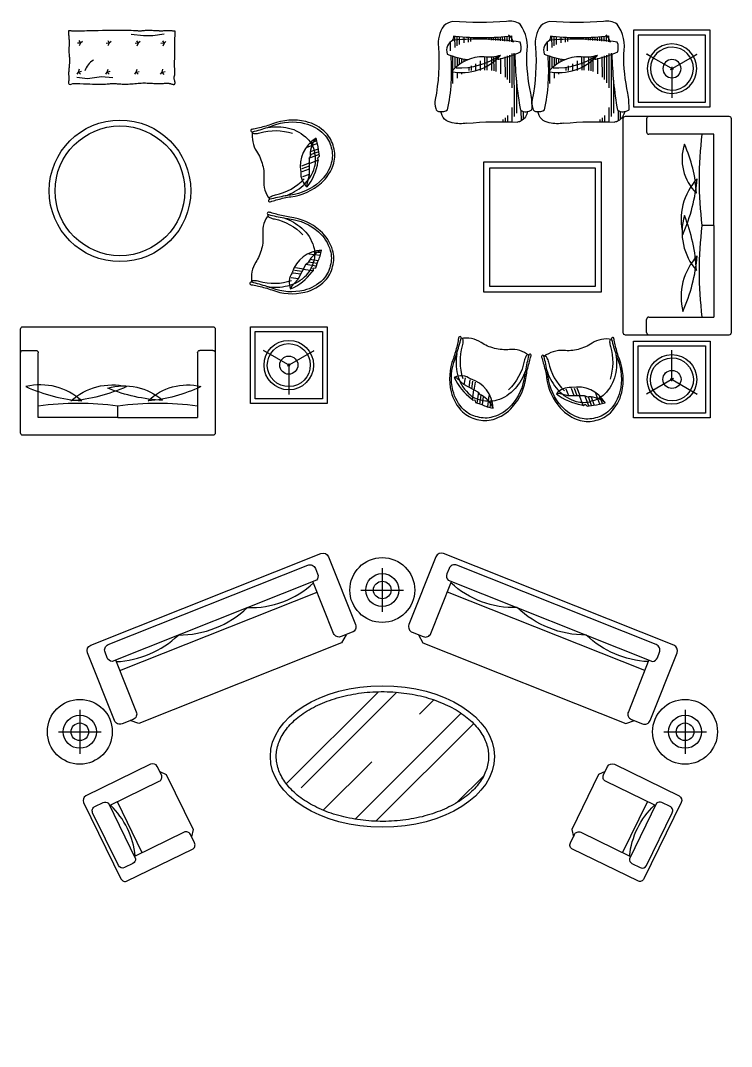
# Model space of a CAD drawing. Header units: millimetres. Extents: x 14385 to 129787, y 107826 to 186798.
# Drawn here: x 24954 to 30980, y 156418 to 165115 of the extents above; entities that cross this region are included whole.
import ezdxf

# ---------------------------------------------------------------- set-up
doc = ezdxf.new("R2010")
doc.units = ezdxf.units.MM
doc.header["$LTSCALE"] = 1000
doc.set_wipeout_variables(frame=1)
doc.layers.add('FF-FURN', color=51, linetype='Continuous')

# ---------------------------------------------------------------- blocks, each defined once
blk = doc.blocks.new('CHAIR-650X650')
blk.add_wipeout([(-293, -12.6), (-293, -15.5), (-293.6, -18.9), (-294.6, -21), (-298.5, -24.7), (-300.4, -25.5), (-304.6, -26), (-307.3, -25.4), (-307.3, -25.4), (-310.8, -23.4), (-313, -20.7), (-314.1, -18.1), (-314.1, -18.1), (-314.4, -13.8), (-313.7, -6.6), (-313.1, 7.9), (-312.4, 22.6), (-312.1, 41.4), (-311.9, 57), (-311.4, 68.5), (-311.1, 85.1), (-312.1, 125.7), (-314.3, 153.3), (-318.1, 190.3), (-319.3, 216.9), (-319, 242.5), (-317.7, 263.9), (-315.7, 284.3), (-313.7, 298.2), (-308.9, 324.6), (-303, 349), (-295.8, 373.3), (-287.2, 397.7), (-274.4, 427.8), (-265.9, 445), (-252.9, 468.1), (-241, 486.1), (-224.9, 507.2), (-202.9, 531.5), (-191.2, 542.6), (-161, 567.3), (-130.3, 587.3), (-111.8, 597), (-85.7, 607.4), (-63.1, 613.9), (-37, 618.4), (-12.3, 620.1), (16.8, 620.2), (44.3, 618.1), (62.3, 615), (85.4, 609), (109.7, 600), (135, 587.3), (158.9, 572.1), (178.4, 557.6), (201, 537.9), (219, 519.4), (234.4, 501.3), (243.4, 489.3), (252.5, 476.1), (263.9, 457.4), (277.2, 431.8), (285.7, 412.9), (298.2, 380.4), (308.4, 346.3), (313.2, 326.5), (317.4, 304.7), (320.4, 284.2), (322.7, 260.3), (323.8, 240.5), (323.9, 213.2), (323.4, 199.7), (321.1, 172.5), (317.2, 132.7), (316.1, 109.3), (315.8, 88.9), (316.1, 68.2), (316.5, 58.8), (316.8, 30.8), (318.3, -5.2), (319.1, -13.8), (318.9, -17.5), (317.3, -21.4), (314.8, -24), (311.4, -25.6), (308.6, -26.1), (304.8, -25.4), (302.7, -24.4), (300.1, -22.1), (298.6, -19.6), (297.7, -15.5), (297.7, -12.5), (291.4, -15.3), (282.4, -18.9), (273.8, -21.9), (263.8, -24.9), (254.8, -27.3), (245.1, -29.3), (234.1, -31.1), (222.1, -32.5), (214.3, -33), (206.1, -33.3), (196.9, -33.2), (182, -32.4), (169.8, -30.9), (154.6, -28.2), (138.7, -24.1), (127.8, -20.6), (117.8, -17.3), (109.3, -14.8), (100.4, -12.3), (86.3, -8.9), (68.3, -5.4), (53.4, -3.1), (35.4, -1.2), (21.2, -0.4), (2.3, 0), (-9.2, -0.1), (-21.3, -0.7), (-33.4, -1.6), (-42.1, -2.6), (-53.8, -4.2), (-61.6, -5.5), (-78.2, -8.9), (-90.8, -12.1), (-96.8, -13.8), (-107.7, -17.1), (-117.7, -20.5), (-125.8, -23.2), (-134, -25.5), (-139.8, -26.9), (-153.8, -29.8), (-164.6, -31.4), (-171.7, -32.2), (-182.2, -33), (-193.4, -33.3), (-201.6, -33.2), (-213.3, -32.6), (-223.7, -31.6), (-230.9, -30.7), (-248.5, -27.4), (-263.8, -23.4), (-276.2, -19.3), (-281, -17.6), (-285.5, -15.8), (-288.6, -14.5), (-291.7, -13.2)])
at = {"color": 0, "linetype": 'Continuous'}
blk.add_lwpolyline([(297.7, -12.5, -0.192758), (129.3, -21.1, 0.085902), (2.3, 0, 0.08954), (-119.3, -21.1, -0.18606), (-293, -12.6, -0.000264), (-293, -15.5, -1.061979), (-314.4, -13.8, 0.041491), (-313.6, 0.8, 0.024434), (-312.2, 51.8, 0.045583), (-315.8, 166.7, -0.150789), (-265.9, 445, -0.143435), (-130.3, 587.3, -0.142303), (2.3, 620, -0.142303), (135, 587.3, -0.143435), (270.6, 445, -0.150789), (320.5, 166.7, 0.045583), (316.9, 51.8, 0.024434), (318.3, 0.8, 0.041491), (319.1, -13.8, -1.061979), (297.7, -15.5)], format="xyb", close=True, dxfattribs=at)
at = {"color": 55, "linetype": 'Continuous'}
for points in [[(2.3, 599.3, 0.142303), (-124.2, 568.1, 0.143435), (-253.6, 432.3, 0.150789), (-301.2, 166.7, -0.019162), (-297.4, 120.7, -0.012092), (-293, -12.6, -1.061979)], [(297.7, -12.5, -0.012078), (302.1, 120.7, -0.019162), (305.9, 166.7, 0.150789), (258.3, 432.3, 0.143435), (128.9, 568.1, 0.142303), (2.3, 599.3, 2.98005)], [(-297.4, 120.7, -0.098813), (-248.9, 289.6, -0.143435), (-121.9, 422.8, -0.142303), (2.3, 453.4, -2.98005)], [(302.1, 120.7, 0.098813), (253.5, 289.6, 0.143435), (126.6, 422.8, 0.142303), (2.3, 453.4, 2.98005)]]:
    blk.add_lwpolyline(points, format="xyb", dxfattribs=at)
at = {"color": 53}
blk.add_lwpolyline([(-84.3, 461.5), (-70, 471.3), (-53.1, 464.2), (-42.5, 485.3), (11.7, 489.3, -0.055778), (112.4, 495.3, -0.322884), (-133, 300.3, -0.26527), (-269, 320.8, -0.13021)], format="xyb", close=True, dxfattribs=at)
at = {"color": 59}
for points in [[(112.4, 495.3, -0.169686), (-8.9, 412.3), (-17.7, 412.4), (-41.3, 394.7), (-176, 361), (-246, 322.3), (-269, 320.8)], [(-283.1, -16.8, 0.173618), (-272.4, 3.2, 0.0594), (-269, 43.9, -0.149572), (-197.4, 311.7, 1.755029)], [(287.8, -16.8, -0.173618), (277.1, 3.2, -0.0594), (273.7, 43.9, 0.149572), (202, 311.7, -1.755029)]]:
    blk.add_lwpolyline(points, format="xyb", dxfattribs=at)
for points in [[(-73.8, 467.1), (-82.2, 384.4)], [(-28, 486.4), (-37.7, 392)], [(-4.7, 488.1), (-12.5, 412.3)], [(18.7, 490.4), (11.3, 418.8)], [(65.5, 495.3), (55.6, 399.3)], [(88.7, 495.9), (81.5, 425.6)], [(-171.3, 362.2), (-177.6, 301.3)], [(-126.4, 373.4), (-133, 308.9)], [(-102.7, 379.3), (-109.4, 313.8)], [(-78.9, 385.3), (-86, 316.5)]]:
    blk.add_lwpolyline(points, dxfattribs=at)
blk = doc.blocks.new('A$C5F19025A')
for p, q in [((871, 0), (-739, 0)), ((-759, -20), (-759, -900)), ((891, -900), (891, -20)), ((-739, -920), (871, -920))]:
    blk.add_line(p, q)
at = {"color": 55}
for p, q in [((-609, -150), (-609, -700)), ((66, -150), (-609, -150)), ((66, -150), (741, -150)), ((66, -150), (66, -250)), ((66, -150), (66, -250)), ((741, -700), (741, -150)), ((-739, -720), (-629, -720)), ((871, -720), (761, -720))]:
    blk.add_line(p, q, dxfattribs=at)
at = {"color": 59}
for points in [[(-712.7, -412.5, -0.083637), (-240.2, -290.9, -0.251952)], [(140.6, -412.5, 0.083637), (-331.8, -290.9, 0.251952)], [(445, -296.8, 0.085778), (-19.6, -399, 0.258401)], [(769.9, -412.5, 0.087997), (322.5, -290.9, 0.265086)]]:
    blk.add_lwpolyline(points, format="xyb", close=True, dxfattribs=at)
for centre, start, end in [((-739, -20), 90, 180), ((871, -20), 0, 90), ((-739, -900), 180, 270), ((871, -900), 269.9998, 0)]:
    blk.add_arc(centre, 20, start, end)
at = {"color": 55}
for centre, radius, start, end in [((-271.5, 2114.3), 2388.2, 261.87588, 278.12412), ((403.5, 2114.3), 2388.2, 261.87588, 278.12412), ((-739, -700), 20, 180, 270), ((-629, -700), 20, 270, 0), ((761, -700), 20, 180, 270), ((871, -700), 20, 270, 0)]:
    blk.add_arc(centre, radius, start, end, dxfattribs=at)
blk = doc.blocks.new('TAB-650x650')
at = {"color": 59, "linetype": 'ByBlock'}
for p, q in [((337.1, 318), (110.4, 448.9)), ((312.9, 318), (539.6, 448.9)), ((325, 339), (325, 77.2))]:
    blk.add_line(p, q, dxfattribs=at)
at = {"color": 0, "linetype": 'ByBlock'}
for p, q in [((150.1, 426), (113.2, 447.3)), ((499.9, 426), (536.8, 447.3)), ((325, 123), (325, 80.4))]:
    blk.add_line(p, q, dxfattribs=at)
blk.add_lwpolyline([(0, 0), (0, 650), (650, 650), (650, 0)], close=True)
at = {"color": 59, "linetype": 'ByBlock'}
blk.add_lwpolyline([(40, 40), (40, 610), (610, 610), (610, 40)], close=True, dxfattribs=at)
at = {"color": 53, "linetype": 'ByBlock'}
blk.add_ellipse((325, 325), major_axis=(-0.1, 210), ratio=1, start_param=4.711821, end_param=10.995006, dxfattribs=at)
at = {"color": 59, "linetype": 'ByBlock'}
blk.add_ellipse((325, 325), major_axis=(-2.3, 182), ratio=1, start_param=4.699778494000527, end_param=10.98296380118011, dxfattribs=at)
at = {"color": 55, "linetype": 'ByBlock'}
blk.add_ellipse((325, 325), major_axis=(-0.7, 77), ratio=1, start_param=4.702845, end_param=10.98603, dxfattribs=at)
blk = doc.blocks.new('Bench-900x450')
at = {"layer": 'FF-FURN'}
blk.add_lwpolyline([(-36, 445.2), (-67, 445.5), (-96.9, 446.1), (-125.6, 447), (-153, 447.9), (-178.9, 448.8), (-203.3, 449.7), (-226, 450.3), (-247, 450.7), (-266.1, 450.7), (-283.4, 450.4), (-299.1, 449.9), (-313.2, 449.2), (-325.9, 448.4), (-337.2, 447.6), (-347.2, 446.8), (-356.2, 446.1), (-364.1, 445.7), (-371.2, 445.3), (-377.8, 445.2), (-384.2, 445.2), (-390.5, 445.4), (-397.2, 445.7), (-404.4, 446.1), (-412.4, 446.6), (-421.5, 447.3), (-431.5, 447.9), (-442.4, 448.6), (-454, 449.2), (-466.3, 449.6), (-479.1, 449.8), (-492.4, 449.8), (-506, 449.4), (-519.9, 448.7), (-533.9, 447.6), (-548, 446.4), (-562, 445.1), (-576, 443.8), (-589.7, 442.5), (-603.2, 441.5), (-616.3, 440.8), (-629.1, 440.4), (-641.4, 440.4), (-653.4, 440.6), (-665.1, 441.1), (-676.6, 441.6), (-687.9, 442.2), (-699.1, 442.9), (-710.2, 443.4), (-721.3, 443.9), (-732.2, 444.2), (-743, 444.4), (-753.5, 444.5), (-763.6, 444.5), (-773.2, 444.5), (-782.3, 444.3), (-790.7, 444.2), (-798.4, 443.9), (-805.4, 443.7), (-811.8, 443.4), (-817.6, 443.2), (-822.8, 442.9), (-827.6, 442.7), (-831.9, 442.5), (-835.9, 442.5), (-839.5, 442.5), (-842.8, 442.6), (-846, 442.8), (-849.1, 443.1), (-852.3, 443.6), (-855.5, 444.3), (-858.9, 445.1), (-862.6, 446.1), (-866.6, 447.3), (-870.9, 448.6), (-875.3, 449.9), (-879.6, 451), (-883.9, 451.9), (-887.9, 452.5), (-891.6, 452.6), (-894.8, 452.1), (-897.4, 451), (-899.5, 449.3), (-901, 447.1), (-902.1, 444.3), (-902.6, 441.2), (-902.8, 437.7), (-902.5, 434), (-901.9, 430.1), (-901, 426), (-899.8, 421.8), (-898.6, 417.6), (-897.2, 413.4), (-896, 409.3), (-894.9, 405.3), (-894.1, 401.4), (-893.7, 397.7), (-893.7, 394.3), (-894.1, 391.1), (-894.7, 388.1), (-895.6, 385.1), (-896.7, 382.1), (-897.8, 379.2), (-898.8, 376.1), (-899.7, 372.9), (-900.5, 369.6), (-901.1, 365.9), (-901.5, 362), (-901.7, 357.8), (-901.7, 353.2), (-901.6, 348.2), (-901.4, 342.8), (-901, 336.8), (-900.5, 330.4), (-900, 323.5), (-899.4, 316.3), (-898.8, 309), (-898.2, 301.5), (-897.8, 294.2), (-897.4, 287), (-897.3, 280), (-897.4, 273.4), (-897.6, 267.1), (-898, 260.9), (-898.5, 254.6), (-899, 248.2), (-899.6, 241.5), (-900.1, 234.3), (-900.5, 226.4), (-900.7, 217.9), (-900.9, 208.9), (-901, 199.6), (-900.9, 190.2), (-900.9, 180.9), (-900.8, 172), (-900.6, 163.7), (-900.5, 156.2), (-900.3, 149.7), (-900.2, 144.1), (-900, 139.1), (-899.9, 134.7), (-899.8, 130.6), (-899.7, 126.8), (-899.6, 122.9), (-899.5, 118.8), (-899.4, 114.5), (-899.3, 109.9), (-899.3, 105.2), (-899.3, 100.3), (-899.3, 95.4), (-899.4, 90.5), (-899.4, 85.7), (-899.6, 81.1), (-899.8, 76.8), (-900, 72.7), (-900.3, 68.7), (-900.6, 65), (-901, 61.3), (-901.3, 57.7), (-901.7, 54.2), (-902, 50.8), (-902.4, 47.3), (-902.7, 43.9), (-903, 40.5), (-903.3, 37.1), (-903.5, 33.9), (-903.7, 30.8), (-903.8, 27.9), (-903.8, 25.1), (-903.7, 22.5), (-903.6, 20.2), (-903.4, 18), (-903.2, 16), (-903, 14.2), (-902.8, 12.5), (-902.6, 10.9), (-902.4, 9.6), (-902.4, 8.3), (-902.3, 7.2), (-902.3, 6.2), (-902.4, 5.3), (-902.4, 4.5), (-902.5, 3.8), (-902.6, 3.3), (-902.7, 2.8), (-902.7, 2.5), (-902.6, 2.2), (-902.3, 2), (-901.6, 1.8), (-900.4, 1.6), (-898.6, 1.4), (-896.2, 1.1), (-892.9, 0.8), (-888.7, 0.4), (-883.7, 0), (-878, -0.5), (-871.6, -1), (-864.7, -1.4), (-857.4, -1.7), (-849.8, -1.9), (-841.9, -2), (-834, -1.9), (-826, -1.7), (-818.2, -1.3), (-810.6, -0.9), (-803.3, -0.5), (-796.5, -0.1), (-790.3, 0.2), (-784.7, 0.4), (-779.9, 0.4), (-775.5, 0.3), (-771.3, 0.1), (-766.9, -0.2), (-762, -0.6), (-756.3, -1.1), (-749.5, -1.5), (-741.3, -2), (-731.4, -2.5), (-720.2, -2.9), (-708, -3.3), (-695.4, -3.6), (-682.7, -3.7), (-670.4, -3.8), (-658.8, -3.6), (-648.5, -3.3), (-639.7, -2.8), (-632.3, -2.1), (-625.9, -1.4), (-620.3, -0.7), (-615.1, -0.1), (-610.2, 0.5), (-605.1, 0.7), (-599.6, 0.7), (-593.3, 0.4), (-585.8, -0.2), (-576.4, -1), (-564.4, -1.9), (-549.4, -2.8), (-530.7, -3.6), (-507.8, -4.3), (-480, -4.8), (-447, -5), (-410, -4.9), (-370.3, -4.6), (-329.5, -4.1), (-288.8, -3.5), (-249.8, -2.8), (-213.8, -2.1), (-182.3, -1.4), (-156.2, -0.7), (-135.3, 0), (-118.7, 0.5), (-105.7, 1), (-95.4, 1.4), (-87.1, 1.7), (-80.1, 1.9), (-73.5, 1.9), (-66.7, 1.9), (-59.8, 1.7), (-52.9, 1.4), (-46.1, 1.1), (-39.6, 0.7), (-33.6, 0.3), (-28.1, -0.1), (-23.4, -0.5), (-19.5, -0.8), (-16.4, -1.1), (-14, -1.4), (-12.1, -1.6), (-10.6, -1.8), (-9.4, -1.9), (-8.4, -1.9), (-7.4, -2), (-6.5, -2), (-5.5, -1.9), (-4.5, -1.8), (-3.5, -1.7), (-2.7, -1.5), (-1.9, -1.3), (-1.2, -1.1), (-0.7, -0.8), (-0.3, -0.5), (-0.1, -0.3), (0, 0), (0, 0.3), (0, 0.5), (-0.1, 0.6), (-0.2, 0.8), (-0.2, 0.8), (-0.2, 0.8), (-0.1, 0.8), (0, 1), (0.1, 1.4), (0.3, 2.3), (0.4, 3.6), (0.5, 5.7), (0.5, 8.4), (0.4, 12.1), (0.3, 16.5), (0.1, 21.6), (-0.2, 27.2), (-0.6, 33.4), (-1, 39.8), (-1.5, 46.5), (-2.1, 53.4), (-2.8, 60.3), (-3.5, 67.2), (-4.2, 74), (-4.8, 80.8), (-5.3, 87.5), (-5.7, 94.1), (-5.9, 100.5), (-5.8, 106.7), (-5.5, 112.8), (-5, 118.8), (-4.4, 124.7), (-3.7, 130.8), (-3, 137.1), (-2.5, 143.8), (-2.1, 150.9), (-2.1, 158.6), (-2.3, 167), (-2.8, 175.9), (-3.6, 185.3), (-4.4, 195), (-5.3, 204.9), (-6.1, 214.9), (-6.8, 224.8), (-7.3, 234.7), (-7.6, 244.2), (-7.6, 253.4), (-7.4, 262.2), (-7, 270.3), (-6.6, 277.8), (-6.1, 284.6), (-5.6, 290.4), (-5.2, 295.3), (-4.9, 299.1), (-4.6, 302.1), (-4.4, 304.5), (-4.2, 306.6), (-4, 308.6), (-3.8, 310.8), (-3.5, 313.4), (-3.2, 316.7), (-2.8, 320.8), (-2.3, 325.7), (-1.8, 331.3), (-1.4, 337.5), (-1, 344), (-0.7, 350.8), (-0.5, 357.7), (-0.5, 364.7), (-0.7, 371.5), (-1, 378.3), (-1.4, 385.1), (-1.8, 391.9), (-2.1, 398.8), (-2.2, 405.8), (-2, 413), (-1.6, 420.4), (-0.8, 428), (-0.3, 435.4), (-0.6, 442), (-2.3, 447.4), (-6.1, 450.9), (-12.6, 452), (-22.3, 450.3), (-36, 445.2)], dxfattribs=at)
at = {"layer": 'FF-FURN', "color": 59, "linetype": 'Continuous'}
for points in [[(-779.9, 367), (-792.8, 349.7), (-818.1, 342.6), (-818.1, 342.6)], [(-810.1, 367.6), (-792.8, 349.7), (-799.7, 323.4)], [(-560.6, 366.4), (-573.5, 349.1), (-598.8, 342), (-598.8, 342)], [(-590.7, 367), (-573.5, 349.1), (-580.4, 322.8)], [(-70.1, 391.2), (-159.9, 401.8), (-279, 386.5), (-375.7, 393.7)], [(-315.4, 365.7), (-328.3, 348.3), (-353.6, 341.3), (-353.6, 341.3)], [(-345.5, 366.3), (-328.3, 348.3), (-335.1, 322.1)], [(-71.9, 365), (-84.9, 347.7), (-110.1, 340.6), (-110.1, 340.6)], [(-102.1, 365.6), (-84.9, 347.7), (-91.7, 321.4)], [(-825.6, 89.6), (-809.5, 104), (-783.4, 105.8), (-783.4, 105.8)], [(-796.2, 83), (-809.5, 104), (-797.6, 128.3)], [(-606.3, 88.9), (-590.2, 103.3), (-564.1, 105.2), (-564.1, 105.2)], [(-576.9, 82.3), (-590.2, 103.3), (-578.3, 127.7)], [(-361.1, 88.2), (-345, 102.6), (-318.8, 104.5), (-318.8, 104.5)], [(-331.7, 81.6), (-345, 102.6), (-333.1, 127)], [(-117.7, 87.5), (-101.5, 101.9), (-75.4, 103.8), (-75.4, 103.8)], [(-88.2, 80.9), (-101.5, 101.9), (-89.6, 126.3)], [(-531.8, 27.7), (-635.3, 38.3), (-713.1, 36.7), (-809.8, 23.2)]]:
    blk.add_lwpolyline(points, dxfattribs=at)
blk.add_arc((-303.1, 396.9), 176.1, 301.6872, 340.53745, dxfattribs=at)
blk = doc.blocks.new('A$C74AD1C39')
blk.add_wipeout([(912.5, -20), (906.6, -5.9), (906.6, -5.9), (892.5, 0), (881.8, 0), (-917.5, 0), (-927.4, -2.6), (-931.6, -5.9), (-936.6, -14.1), (-937.5, -20), (-937.5, -24.1), (-937.5, -641.2), (-937.5, -900), (-931.6, -914.1), (-931.6, -914.1), (-917.5, -920), (892.5, -920), (906.6, -914.1), (912.5, -900)]).translate(0, 0, 0)
for p, q in [((892.5, 0), (-917.5, 0)), ((-937.5, -20), (-937.5, -900)), ((912.5, -900), (912.5, -20)), ((-917.5, -920), (892.5, -920))]:
    blk.add_line(p, q)
at = {"color": 55}
for p, q in [((-787.5, -150), (-787.5, -700)), ((-12.5, -150), (-787.5, -150)), ((-12.5, -150), (762.5, -150)), ((-12.5, -150), (-12.5, -250)), ((-12.5, -150), (-12.5, -250)), ((762.5, -700), (762.5, -150)), ((-917.5, -720), (-807.5, -720)), ((892.5, -720), (782.5, -720))]:
    blk.add_line(p, q, dxfattribs=at)
at = {"color": 59}
for points in [[(-287.8, -296.8, 0.095562), (-702.3, -399, 0.287875)], [(62.1, -412.5, 0.083637), (-410.3, -290.9, 0.251952)], [(366.5, -296.8, 0.085778), (-98, -399, 0.258401)], [(716.4, -412.5, 0.083637), (244, -290.9, 0.251952)]]:
    blk.add_lwpolyline(points, format="xyb", close=True, dxfattribs=at)
for centre, start, end in [((-917.5, -20), 90, 180), ((892.5, -20), 0, 90), ((-917.5, -900), 180, 270), ((892.5, -900), 269.9998, 0)]:
    blk.add_arc(centre, 20, start, end)
at = {"color": 55}
for centre, radius, start, end in [((-400, 2870.5), 3144.5, 262.92129, 277.07871), ((375, 2870.5), 3144.5, 262.92129, 277.07871), ((-917.5, -700), 20, 180, 270), ((-807.5, -700), 20, 270, 0), ((782.5, -700), 20, 180, 270), ((892.5, -700), 20, 270, 0)]:
    blk.add_arc(centre, radius, start, end, dxfattribs=at)
blk = doc.blocks.new('Sofa-850x850')
at = {"layer": 'FF-FURN'}
for points in [[(-264.5, -271.5, -0.037196), (-308.8, -746.7, -0.302864), (-407, -743.5, -0.05566), (-397.9, -603.5, 0.054621), (-365.8, -270.1, -0.207262), (-310.6, -17.5, -0.213182), (-197.3, 5.5, 0.032129), (260.2, 9.5, -0.137876), (335.4, -27.2, -0.195584), (381.8, -207.7, 0.068841), (413.1, -650.7, -0.14745), (408.7, -726.4, -0.355932), (373.7, -753.8, -0.158843), (308.6, -739.4, -0.072992), (275.8, -278.7)], [(255.9, -114.4, -0.049446), (236.3, -115.3, -0.0513), (-237.9, -116.5, -0.0513)]]:
    blk.add_lwpolyline(points, format="xyb", dxfattribs=at)
at = {"layer": 'FF-FURN', "color": 55}
blk.add_lwpolyline([(-109.9, -313.9, -0.068906), (-314.3, -251.2, -0.177058), (-311.7, -170.2, -0.058721), (254.1, -148.9, -0.398029), (308.3, -266.3, -0.058611), (132.7, -314.8)], format="xyb", dxfattribs=at)
at = {"layer": 'FF-FURN', "color": 250}
for points in [[(-236.7, -116.6), (-236.5, -166)], [(-217.5, -118.5), (-217.3, -163.5)], [(-198.3, -120.1), (-198.2, -161.2)], [(-179.1, -121.7), (-179, -159)], [(-159.9, -123), (-159.8, -157)], [(-140.8, -124.2), (-140.6, -156.7)], [(-121.6, -125.2), (-121.5, -153.5)], [(-102.4, -126.1), (-102.3, -153.2)], [(-83.2, -126.8), (-83.1, -151.7)], [(-64, -127.4), (-63.9, -150.3)], [(-44.8, -127.8), (-44.8, -148.3)], [(110.1, -132.1), (110.2, -160.6)], [(129.2, -125.1), (129.4, -166.9)], [(167.6, -127.1), (167.7, -172.5)], [(205.9, -118.3), (206.1, -185.1)], [(225.1, -122), (225.4, -196.1)], [(244.3, -121), (244.6, -211.2)], [(282.8, -167), (283.1, -238.9)], [(-257.9, -263.6), (-256, -800.6)], [(-238.7, -265.4), (-237.7, -555.3)], [(-219.5, -279), (-218.7, -512.5)], [(-200.3, -285.8), (-199.6, -484.3)], [(-181.1, -292.1), (-180.5, -464.7)], [(-142.7, -303), (-142.2, -436.4)], [(-123.5, -307.7), (-123.5, -319.5)], [(-104.4, -290.2), (-103.9, -418.2)], [(-85.2, -293.1), (-84.8, -412.1)], [(-66, -294.8), (-65.6, -407.8)], [(-27.7, -294.8), (-27.3, -404)], [(-8.5, -293.1), (-8.1, -404.5)], [(30, -325.5), (30.3, -406.5)], [(145.9, -320.2), (145.9, -312.6)], [(165.1, -329.4), (165.1, -309.1)], [(184.4, -340.1), (184.2, -305.1)], [(203.6, -352.6), (203.4, -300.6)], [(222.8, -367.1), (222.6, -295.5)], [(242.1, -384.1), (241.7, -289.9)], [(261.3, -403.9), (260.9, -283.8)], [(-2.2, -385.1), (-2.2, -384.5)], [(68.4, -349.7), (68.6, -406.4)], [(106.8, -366.5), (107, -406.2)], [(126.1, -381.8), (126.2, -406.1)], [(165.5, -423.9), (165.5, -422.9)], [(184.7, -436.8), (184.7, -424)], [(223.2, -470.7), (223, -421.8)], [(261.7, -515.9), (261.3, -416.1)], [(-276.3, -493), (-275.3, -772.4)], [(-332.8, -757.1), (-332.6, -824.1)], [(-313.7, -749.6), (-313.4, -837.5)], [(-237.1, -724.1), (-236.6, -845.9)], [(-198.5, -789.7), (-198.3, -844.5)], [(-179.2, -809.8), (-179.1, -843.9)], [(-160, -825.5), (-159.9, -843.5)]]:
    blk.add_lwpolyline(points, dxfattribs=at)
at = {"layer": 'FF-FURN', "color": 55}
blk.add_lwpolyline([(-4, -292.5, -0.236888), (270.2, -414.3, -0.269076), (-143.2, -280.7, 0.109635)], format="xyb", close=True, dxfattribs=at)
blk.add_lwpolyline([(29.9, -292.1), (29.9, -292.6)], dxfattribs=at)
at = {"layer": 'FF-FURN', "color": 8}
for points in [[(-121.6, -843), (-121.6, -843.1)], [(-102.4, -843), (-102.4, -843)]]:
    blk.add_lwpolyline(points, dxfattribs=at)
at = {"layer": 'FF-FURN'}
for centre, radius, start, end in [((-146.9, -191.2), 106.6, 128.78451, 168.27286), ((181.7, -173.8), 82.8, 15.0707, 44.86568), ((-259.8, -740.3), 110.9, 187.53432, 241.15154), ((255.1, -738.5), 110.9, 277.53432, 352.87926), ((-259.8, -740.3), 110.9, 241.15154, 257.06281), ((-104.5, -3792.4), 2949.5, 85.14639, 93.50205), ((195.6, -563.4), 294.5, 260.11079, 284.54886)]:
    blk.add_arc(centre, radius, start, end, dxfattribs=at)
at = {"layer": 'FF-FURN', "color": 55}
blk.add_arc((214.5, 262.5), 650.4, 236.63649, 271.7353, dxfattribs=at)
blk = doc.blocks.new('A$C346709AA')
at = {"color": 57, "linetype": 'Continuous'}
blk.add_line((-204.1, 221.3), (-186.7, 189), dxfattribs=at)
blk.add_line((-204.1, 221.3), (-186.7, 189), dxfattribs=at)
at = {"linetype": 'Continuous', "extrusion": (0, 0, -1)}
for p, q in [((100.9, -168.4), (100.9, -168.4)), ((100.9, -168.4), (100.9, -168.4)), ((148.6, -165.7), (147.4, -167.6)), ((148.9, -162.9), (148.6, -165.7))]:
    blk.add_line(p, q, dxfattribs=at)
at = {"linetype": 'Continuous'}
blk.add_lwpolyline([(147.4, -167.6), (146.3, -168.6), (144.9, -169.4)], dxfattribs=at)
for centre, radius, start, end in [((-196.4, 222.5), 12.5, 54.78066, 190.19358), ((-2223.3, -248.8), 2068.5, 1.62081, 13.1056), ((-2223.3, -248.8), 2068.5, 1.62081, 13.1056), ((-21.5, -2553.7), 2791.4, 87.60142, 93.44247), ((1638, 241.4), 1542.7, 180.22696, 195.09935), ((100.5, -1203.5), 1035.1, 87.54178, 103.68538), ((100.5, -1203.5), 1035.1, 87.54178, 103.68538), ((142.3, -163.1), 6.8, 292.9437, 22.9437), ((142.3, -163.1), 6.8, 292.9437, 22.9437), ((-147.1, -189.8), 8.53, 183.48882, 288.90884), ((-147.1, -189.8), 8.53, 183.48882, 288.90884)]:
    blk.add_arc(centre, radius, start, end, dxfattribs=at)
at = {"color": 57, "linetype": 'Continuous'}
for centre, radius, start, end in [((-196.4, 222.5), 7.83, 45.77228, 188.85706), ((-196.4, 222.5), 7.83, 45.77228, 188.85706), ((-2224.3, -248.9), 2074.1, 1.62381, 13.10126), ((994.8, 731.8), 1303.1, 203.06863, 213.20883), ((994.8, 731.8), 1303.1, 203.06863, 213.20883), ((-80.9, 1546.1), 1322.6, 265.22865, 277.65489), ((-80.9, 1546.1), 1322.6, 265.22865, 277.65489), ((1097.8, 678.6), 1320.3, 202.46119, 209.99291), ((1097.8, 678.6), 1320.3, 202.46119, 209.99291), ((-87, 423.3), 261.9, 295.58338, 314.11669), ((-87, 423.3), 261.9, 295.58338, 314.11669), ((189.8, -50.9), 117.5, 223.29944, 246.40572), ((189.8, -50.9), 117.5, 223.29944, 246.40572), ((313.6, -29.9), 206.7, 207.32603, 212.47172), ((313.6, -29.9), 206.7, 207.32603, 212.47172)]:
    blk.add_arc(centre, radius, start, end, dxfattribs=at)
blk = doc.blocks.new('A$C23A818D8')
blk.add_wipeout([(780.2, 695), (739.8, -8.2), (737.7, -23.7), (735.3, -32.8), (727.9, -50.1), (719.7, -62.8), (712.2, -71.7), (702.9, -80.2), (695.5, -85.6), (682.5, -93), (673.5, -96.7), (657.9, -100.8), (648.5, -102.1), (629.8, -102.9), (605.4, -104.2), (579.4, -106.2), (555.3, -108.7), (528.9, -112), (506.3, -115.4), (484, -119.3), (453.5, -125.4), (429.8, -130.7), (415.9, -134.2), (402.5, -137.7), (384.3, -142.7), (355.1, -151.6), (331.2, -159.5), (303.8, -169.4), (279.9, -178.8), (241.7, -195.1), (217.2, -206.6), (168.6, -231.6), (136.7, -249.9), (111, -265.7), (80.1, -286.1), (52.5, -305.7), (20.8, -330), (-16.1, -360.7), (-43.1, -385), (-65.7, -406.9), (-78, -419.3), (-103.2, -446.1), (-123.6, -469.3), (-151.9, -503.8), (-173.1, -531.7), (-202.4, -573.9), (-220, -601.6), (-230.2, -618.4), (-239.5, -633.4), (-244.1, -639.3), (-248.4, -644), (-255.9, -651.1), (-269.7, -660.9), (-283.2, -667.6), (-295, -671.4), (-310.6, -674.3), (-320.5, -674.8), (-330.9, -674.2), (-339.2, -673), (-352.7, -669.4), (-376.2, -659.1), (-414.7, -641), (-1000.7, -366.1), (-990.8, -345.5), (-972.1, -308), (-939.6, -247.3), (-900.4, -180.7), (-853.2, -108), (-830.2, -75.2), (-782.7, -11.7), (-725.3, 58.1), (-689.4, 98.4), (-652.3, 137.6), (-612.3, 177.6), (-562.5, 224), (-524.5, 257.2), (-475.6, 297.4), (-414.1, 344.1), (-360.4, 381.8), (-331.2, 401.1), (-298.4, 421.8), (-230.9, 461.6), (-175.6, 491.4), (-111.7, 522.9), (-58.4, 546.9), (2.7, 571.9), (63.6, 594.4), (152.1, 622.9), (227.1, 643.2), (279.6, 655.5), (354.9, 670.3), (393, 676.6), (429.4, 681.8), (456.1, 685.2), (566.8, 695), (630.6, 697.6), (679.3, 698.1), (708.1, 697.8), (738.5, 697), (757.1, 696.2)])
at = {"layer": 'FF-FURN', "color": 57, "linetype": 'Continuous'}
blk.add_line((-512.2, 88), (-475.7, 91), dxfattribs=at)
blk.add_line((-512.2, 88), (-475.7, 91), dxfattribs=at)
at = {"layer": 'FF-FURN', "linetype": 'Continuous', "extrusion": (0, 0, -1)}
blk.add_line((-19.3, 44.3), (-19.3, 44.3), dxfattribs=at)
blk.add_line((-19.3, 44.3), (-19.3, 44.3), dxfattribs=at)
at = {"layer": 'FF-FURN', "extrusion": (0, 0, -1)}
for p, q in [((2.2, 1), (4.4, 2.8)), ((4.4, 2.8), (5.4, 4.8))]:
    blk.add_line(p, q, dxfattribs=at)
at = {"layer": 'FF-FURN'}
blk.add_lwpolyline([(-234, -624.9, -0.259429), (643, -102.4, 0.388936), (739.8, -8.2), (780.2, 695, 0.306453), (-1000.7, -366.1), (-363, -665.3, 0.388936), (-234, -624.9)], format="xyb", dxfattribs=at)
blk.add_lwpolyline([(5.4, 4.8), (5.6, 6.3), (5.5, 7.9)], dxfattribs=at)
for centre, radius, start, end in [((674.2, -1151.9), 1750, 86.71343, 109.37096), ((674.2, -1151.9), 1750, 123.39268, 154.86481), ((-1216.9, 2037.8), 2068.5, 289.87171, 298.38404), ((-1216.9, 2037.8), 2068.5, 289.87171, 298.38404), ((-509, 80.9), 12.5, 112.78372, 248.19665), ((848.8, 608), 1035.1, 206.78792, 215.43552), ((1915, 1445.3), 2791.4, 209.53483, 215.37588), ((473.6, -1468.2), 1542.7, 107.87795, 122.75035), ((-1.2, 6.7), 6.8, 280.0336, 10.0336), ((-1.2, 6.7), 6.8, 280.0336, 10.0336)]:
    blk.add_arc(centre, radius, start, end, dxfattribs=at)
at = {"layer": 'FF-FURN', "color": 57}
for start, end in [(86.71343, 109.34278), (123.42774, 154.86481)]:
    blk.add_arc((674.2, -1151.9), 1730, start, end, dxfattribs=at)
at = {"layer": 'FF-FURN', "color": 57, "linetype": 'Continuous'}
for centre, radius, start, end in [((-1217.4, 2038.6), 2074.1, 289.87604, 298.392), ((-509, 80.9), 7.83, 114.12025, 257.20502), ((-509, 80.9), 7.83, 114.12025, 257.20502), ((-287.9, -1195.6), 1303.1, 89.76847, 99.90868), ((-287.9, -1195.6), 1303.1, 89.76847, 99.90868), ((-1556.5, -736.4), 1322.6, 25.32241, 37.74865), ((-1556.5, -736.4), 1322.6, 25.32241, 37.74865), ((-187.2, -1253), 1320.3, 92.9844, 100.51611), ((-187.2, -1253), 1320.3, 92.9844, 100.51611), ((-69.5, -94.3), 117.5, 56.57158, 79.67786), ((-69.5, -94.3), 117.5, 56.57158, 79.67786), ((-618, -120.1), 261.9, 348.86061, 7.39393), ((-618, -120.1), 261.9, 348.86061, 7.39393), ((-19.7, -209.5), 206.7, 90.50558, 95.65127), ((-19.7, -209.5), 206.7, 90.50558, 95.65127)]:
    blk.add_arc(centre, radius, start, end, dxfattribs=at)
at = {"layer": 'FF-FURN', "xscale": -1, "rotation": 122.9773019457635}
blk.add_blockref('A$C346709AA', (-5.9, 303.5), dxfattribs=at)
blk = doc.blocks.new('做成ACAD TuKuai0073')
at = {"color": 59, "linetype": 'Continuous'}
for p, q in [((0, 186.2), (0, -186.2)), ((-180.6, 0), (180.6, 0))]:
    blk.add_line(p, q, dxfattribs=at)
at = {"color": 53, "linetype": 'Continuous'}
blk.add_circle((0, 0), 140, dxfattribs=at)
at = {"color": 55, "linetype": 'Continuous'}
blk.add_circle((0, 0), 74.6, dxfattribs=at)
blk = doc.blocks.new('做成ACAD TuKuai0037')
at = {"layer": 'FF-FURN', "color": 57, "linetype": 'Continuous'}
blk.add_line((-729.4, -602.7), (943.6, 62.4), dxfattribs=at)
at = {"layer": 'FF-FURN', "color": 51, "linetype": 'Continuous'}
for points in [[(-764.8, -513.6), (-590.4, -952.4, -0.433373), (-617.2, -1018.3), (-710.1, -1055.3, -0.414214), (-775, -1027.3), (-1003.5, -453.2, -0.409909), (-975.2, -388.1), (975.2, 388.1, -0.409909), (1040.5, 360.3), (1269, -213.8, -0.414214), (1241, -278.7), (1148.1, -315.8, -0.414214), (1083.2, -287.8), (908.1, 151.4)], [(-794.9, -525.6, -0.279224), (-836.3, -494.3), (-854.7, -447.8, -0.414214), (-826.7, -382.9), (863.7, 289.9, -0.414214), (928.7, 261.9), (947.2, 215.5, -0.288163), (937.6, 163.2), (-794.9, -525.6)]]:
    blk.add_lwpolyline(points, format="xyb", dxfattribs=at)
blk.add_lwpolyline([(1188.3, -299.7), (1150.8, -368.1), (-568.6, -1051.5), (-641.6, -1028)], dxfattribs=at)
at = {"layer": 'FF-FURN', "color": 57, "linetype": 'Continuous'}
for centre, radius, start, end in [((378, 718.2), 788.2, 268.12287, 312.74254), ((-232.9, 549.4), 851.7, 269.97378, 313.38412), ((-797.5, 287.5), 816.2, 272.69433, 313.73287)]:
    blk.add_arc(centre, radius, start, end, dxfattribs=at)
blk = doc.blocks.new('做成ACAD TuKuai0038')
at = {"linetype": 'Continuous'}
for points in [[(23.7, 302.6), (416.4, 559, 0.414214), (428, 614.4), (384.3, 681.3, 0.401507), (325.3, 693), (-186.5, 358.8, 0.379737), (-197, 301.7), (197, -301.7, 0.414214), (252.4, -313.3), (766.8, 22.5, 0.414214), (778.4, 77.9), (734.6, 144.9, 0.414214), (679.3, 156.5), (286.9, -99.8)], [(-99, 278.9), (-32.9, 322.1, -0.307682), (11.4, 321.3), (298.9, -118.2, -0.311698), (282, -159.7), (215.9, -202.9, -0.41398), (161.3, -191.4), (-110.4, 224.3, -0.414214), (-99, 278.9, -1.849117)]]:
    blk.add_lwpolyline(points, format="xyb", dxfattribs=at)
blk.add_lwpolyline([(409.5, 642.7), (468.1, 624.4), (752.9, 188.3), (746.1, 127.3)], dxfattribs=at)
at = {"layer": 'FF-FURN', "color": 57, "linetype": 'Continuous'}
blk.add_line((348.8, -59.3), (85.8, 343.1), dxfattribs=at)
blk.add_arc((-383.7, -250.9), 695.4, 12.94173, 53.39279, dxfattribs=at)

msp = doc.modelspace()

# ---------------------------------------------------------------- hatches: boundary and pattern name
h = msp.add_hatch()
h.set_pattern_fill('AR-RROOF', color=8, scale=30, angle=45, style=0)
h.set_pattern_definition([(45, (22455.3, 152815.5), (646.58, 1724.21), [11430, -1524, 3810, -762]), (45, (22902.5, 153801.5), (-1255.44, 177.81), [2286, -251.46, 4572, -571.5]), (45, (22266.7, 153542.87), (2440.834, 3162.846), [6096, -1066.8, 3048, -762])])
edge = h.paths.add_edge_path()
edge.add_spline(control_points=[(28921.9, 158875.7), (28921.9, 158894), (28920.4, 158912.3), (28914.3, 158948.8), (28909.7, 158967), (28897.4, 159003.3), (28889.7, 159021.4), (28871.2, 159057.2), (28860.3, 159074.9), (28835.6, 159109.7), (28821.6, 159126.9), (28790.8, 159160.4), (28773.8, 159176.7), (28737.1, 159208.3), (28717.3, 159223.6), (28675.1, 159252.9), (28652.7, 159267), (28605.5, 159293.5), (28580.7, 159306), (28528.9, 159329.5), (28502, 159340.3), (28446.4, 159360.3), (28417.7, 159369.4), (28358.9, 159385.6), (28328.7, 159392.7), (28267.3, 159404.9), (28236.1, 159410), (28172.9, 159418.1), (28141, 159421.1), (28076.7, 159425), (28044.4, 159425.8), (27979.9, 159425.4), (27947.6, 159424.1), (27883.5, 159419.4), (27851.7, 159416), (27788.8, 159407), (27757.8, 159401.5), (27696.8, 159388.4), (27667, 159380.9), (27608.7, 159363.9), (27580.4, 159354.5), (27525.5, 159333.8), (27499, 159322.6), (27448.1, 159298.5), (27423.7, 159285.7), (27377.5, 159258.5), (27355.6, 159244.2), (27314.4, 159214.4), (27295.2, 159198.9), (27259.7, 159166.8), (27243.3, 159150.3), (27213.7, 159116.5), (27200.4, 159099.2), (27176.9, 159064.1), (27166.7, 159046.3), (27149.4, 159010.4), (27142.3, 158992.3), (27131.3, 158956), (27127.3, 158937.7), (27122.4, 158901.2), (27121.5, 158882.8), (27122.7, 158846.2), (27124.9, 158827.9), (27132.3, 158791.4), (27137.5, 158773.2), (27151, 158737), (27159.4, 158719), (27179.2, 158683.4), (27190.6, 158665.8), (27216.6, 158631.2), (27231.2, 158614.2), (27263.3, 158581), (27280.8, 158564.9), (27318.7, 158533.7), (27339, 158518.6), (27382.3, 158489.8), (27405.2, 158476.1), (27453.4, 158450.1), (27478.6, 158437.9), (27531.2, 158415.2), (27558.5, 158404.6), (27614.8, 158385.4), (27643.9, 158376.7), (27703.3, 158361.3), (27733.7, 158354.6), (27795.5, 158343.2), (27826.9, 158338.5), (27890.3, 158331.3), (27922.4, 158328.7), (27986.8, 158325.7), (28019.1, 158325.3), (28083.6, 158326.6), (28115.8, 158328.3), (28179.7, 158333.9), (28211.4, 158337.8), (28273.9, 158347.6), (28304.8, 158353.5), (28365.2, 158367.3), (28394.8, 158375.3), (28452.4, 158393), (28480.5, 158402.8), (28534.6, 158424.2), (28560.7, 158435.8), (28610.7, 158460.5), (28634.5, 158473.7), (28679.8, 158501.4), (28701.2, 158516), (28741.2, 158546.3), (28759.9, 158562), (28794.3, 158594.5), (28810, 158611.2), (28838.4, 158645.3), (28851.1, 158662.7), (28873.3, 158697.9), (28882.9, 158715.8), (28898.9, 158751.8), (28905.4, 158770), (28915.1, 158806.4), (28918.5, 158824.7), (28921.4, 158853.9), (28921.9, 158864.8), (28921.9, 158875.7)], knot_values=[6.283185, 6.283185, 6.283185, 6.283185, 6.388616, 6.388616, 6.494047, 6.494047, 6.599478, 6.599478, 6.704909, 6.704909, 6.810339, 6.810339, 6.91577, 6.91577, 7.021201, 7.021201, 7.126632, 7.126632, 7.232063, 7.232063, 7.337493, 7.337493, 7.442924, 7.442924, 7.548355, 7.548355, 7.653786, 7.653786, 7.759217, 7.759217, 7.864648, 7.864648, 7.970078, 7.970078, 8.075509, 8.075509, 8.18094, 8.18094, 8.286371, 8.286371, 8.391802, 8.391802, 8.497232, 8.497232, 8.602663, 8.602663, 8.708094, 8.708094, 8.813525, 8.813525, 8.918956, 8.918956, 9.024387, 9.024387, 9.129817, 9.129817, 9.235248, 9.235248, 9.340679, 9.340679, 9.44611, 9.44611, 9.551541, 9.551541, 9.656971, 9.656971, 9.762402, 9.762402, 9.867833, 9.867833, 9.973264, 9.973264, 10.078695, 10.078695, 10.184126, 10.184126, 10.289556, 10.289556, 10.394987, 10.394987, 10.500418, 10.500418, 10.605849, 10.605849, 10.71128, 10.71128, 10.81671, 10.81671, 10.922141, 10.922141, 11.027572, 11.027572, 11.133003, 11.133003, 11.238434, 11.238434, 11.343865, 11.343865, 11.449295, 11.449295, 11.554726, 11.554726, 11.660157, 11.660157, 11.765588, 11.765588, 11.871019, 11.871019, 11.976449, 11.976449, 12.08188, 12.08188, 12.187311, 12.187311, 12.292742, 12.292742, 12.398173, 12.398173, 12.503604, 12.503604, 12.566371, 12.566371, 12.566371, 12.566371], degree=3, periodic=0)

# ---------------------------------------------------------------- linework, layer by layer
at = {"lineweight": -2}
for centre in [(28020.5, 160287), (25457.1, 159085.3)]:
    msp.add_circle(centre, 275, dxfattribs=at)
msp.add_ellipse((28021.9, 158875.7), major_axis=(950, 0), ratio=0.631579, dxfattribs=at)
at = {"color": 57, "lineweight": -2}
msp.add_open_spline([(28921.9, 158875.7), (28921.9, 158894), (28920.4, 158912.3), (28914.3, 158948.8), (28909.7, 158967), (28897.4, 159003.3), (28889.7, 159021.4), (28871.2, 159057.2), (28860.3, 159074.9), (28835.6, 159109.7), (28821.6, 159126.9), (28790.8, 159160.4), (28773.8, 159176.7), (28737.1, 159208.3), (28717.3, 159223.6), (28675.1, 159252.9), (28652.7, 159267), (28605.5, 159293.5), (28580.7, 159306), (28528.9, 159329.5), (28502, 159340.3), (28446.4, 159360.3), (28417.7, 159369.4), (28358.9, 159385.6), (28328.7, 159392.7), (28267.3, 159404.9), (28236.1, 159410), (28172.9, 159418.1), (28141, 159421.1), (28076.7, 159425), (28044.4, 159425.8), (27979.9, 159425.4), (27947.6, 159424.1), (27883.5, 159419.4), (27851.7, 159416), (27788.8, 159407), (27757.8, 159401.5), (27696.8, 159388.4), (27667, 159380.9), (27608.7, 159363.9), (27580.4, 159354.5), (27525.5, 159333.8), (27499, 159322.6), (27448.1, 159298.5), (27423.7, 159285.7), (27377.5, 159258.5), (27355.6, 159244.2), (27314.4, 159214.4), (27295.2, 159198.9), (27259.7, 159166.8), (27243.3, 159150.3), (27213.7, 159116.5), (27200.4, 159099.2), (27176.9, 159064.1), (27166.7, 159046.3), (27149.4, 159010.4), (27142.3, 158992.3), (27131.3, 158956), (27127.3, 158937.7), (27122.4, 158901.2), (27121.5, 158882.8), (27122.7, 158846.2), (27124.9, 158827.9), (27132.3, 158791.4), (27137.5, 158773.2), (27151, 158737), (27159.4, 158719), (27179.2, 158683.4), (27190.6, 158665.8), (27216.6, 158631.2), (27231.2, 158614.2), (27263.3, 158581), (27280.8, 158564.9), (27318.7, 158533.7), (27339, 158518.6), (27382.3, 158489.8), (27405.2, 158476.1), (27453.4, 158450.1), (27478.6, 158437.9), (27531.2, 158415.2), (27558.5, 158404.6), (27614.8, 158385.4), (27643.9, 158376.7), (27703.3, 158361.3), (27733.7, 158354.6), (27795.5, 158343.2), (27826.9, 158338.5), (27890.3, 158331.3), (27922.4, 158328.7), (27986.8, 158325.7), (28019.1, 158325.3), (28083.6, 158326.6), (28115.8, 158328.3), (28179.7, 158333.9), (28211.4, 158337.8), (28273.9, 158347.6), (28304.8, 158353.5), (28365.2, 158367.3), (28394.8, 158375.3), (28452.4, 158393), (28480.5, 158402.8), (28534.6, 158424.2), (28560.7, 158435.8), (28610.7, 158460.5), (28634.5, 158473.7), (28679.8, 158501.4), (28701.2, 158516), (28741.2, 158546.3), (28759.9, 158562), (28794.3, 158594.5), (28810, 158611.2), (28838.4, 158645.3), (28851.1, 158662.7), (28873.3, 158697.9), (28882.9, 158715.8), (28898.9, 158751.8), (28905.4, 158770), (28915.1, 158806.4), (28918.5, 158824.7), (28921.4, 158853.9), (28921.9, 158864.8), (28921.9, 158875.7)], degree=3, knots=[6.283185, 6.283185, 6.283185, 6.283185, 6.388616, 6.388616, 6.494047, 6.494047, 6.599478, 6.599478, 6.704909, 6.704909, 6.810339, 6.810339, 6.91577, 6.91577, 7.021201, 7.021201, 7.126632, 7.126632, 7.232063, 7.232063, 7.337493, 7.337493, 7.442924, 7.442924, 7.548355, 7.548355, 7.653786, 7.653786, 7.759217, 7.759217, 7.864648, 7.864648, 7.970078, 7.970078, 8.075509, 8.075509, 8.18094, 8.18094, 8.286371, 8.286371, 8.391802, 8.391802, 8.497232, 8.497232, 8.602663, 8.602663, 8.708094, 8.708094, 8.813525, 8.813525, 8.918956, 8.918956, 9.024387, 9.024387, 9.129817, 9.129817, 9.235248, 9.235248, 9.340679, 9.340679, 9.44611, 9.44611, 9.551541, 9.551541, 9.656971, 9.656971, 9.762402, 9.762402, 9.867833, 9.867833, 9.973264, 9.973264, 10.078695, 10.078695, 10.184126, 10.184126, 10.289556, 10.289556, 10.394987, 10.394987, 10.500418, 10.500418, 10.605849, 10.605849, 10.71128, 10.71128, 10.81671, 10.81671, 10.922141, 10.922141, 11.027572, 11.027572, 11.133003, 11.133003, 11.238434, 11.238434, 11.343865, 11.343865, 11.449295, 11.449295, 11.554726, 11.554726, 11.660157, 11.660157, 11.765588, 11.765588, 11.871019, 11.871019, 11.976449, 11.976449, 12.08188, 12.08188, 12.187311, 12.187311, 12.292742, 12.292742, 12.398173, 12.398173, 12.503604, 12.503604, 12.566371, 12.566371, 12.566371, 12.566371], dxfattribs=at)
at = {"layer": 'FF-FURN'}
msp.add_lwpolyline([(28878.7, 162813.4), (29878.7, 162813.4), (29878.7, 163913.4), (28878.7, 163913.4)], close=True, dxfattribs=at)
at = {"layer": 'FF-FURN', "color": 55}
msp.add_lwpolyline([(28928.7, 162863.4), (29828.7, 162863.4), (29828.7, 163863.4), (28928.7, 163863.4)], close=True, dxfattribs=at)
at = {"layer": 'FF-FURN'}
for centre, radius in [((25797.2, 163670.7), 600), ((30586.8, 159085.3), 275)]:
    msp.add_circle(centre, radius, dxfattribs=at)
at = {"layer": 'FF-FURN', "color": 55}
msp.add_circle((25797.2, 163670.7), 550, dxfattribs=at)

# ---------------------------------------------------------------- block references
for name, p in [('做成ACAD TuKuai0037', (26525.2, 160207.7)), ('做成ACAD TuKuai0073', (28020.5, 160287)), ('做成ACAD TuKuai0073', (25457.1, 159085.3))]:
    msp.add_blockref(name, p)
at = {"xscale": -1}
msp.add_blockref('做成ACAD TuKuai0037', (29515.8, 160207.7), dxfattribs=at)
at = {"rotation": 352.8428108497975}
msp.add_blockref('做成ACAD TuKuai0038', (25647.3, 158162.8), dxfattribs=at)
at = {"xscale": -1, "rotation": 7.157189150202505}
msp.add_blockref('做成ACAD TuKuai0038', (30396.6, 158162.8), dxfattribs=at)
at = {"layer": 'FF-FURN', "xscale": -1}
for name, p, rotation in [('Sofa-850x850', (28877.2, 165098.8), 0.4004544432546897), ('CHAIR-650X650', (27007.2, 163886.2), 284.2583036734886), ('CHAIR-650X650', (26997.2, 163177.3), 256.0787681615078), ('A$C5F19025A', (25713.3, 161598.5), 180), ('CHAIR-650X650', (28969.4, 162336.3), 166.0787681632267), ('CHAIR-650X650', (29678.4, 162326.3), 194.2583036702563)]:
    msp.add_blockref(name, p, dxfattribs=dict(at, rotation=rotation))
at = {"layer": 'FF-FURN', "rotation": 180}
msp.add_blockref('Bench-900x450', (25361.5, 165025.7), dxfattribs=at)
at = {"layer": 'FF-FURN', "xscale": -1}
msp.add_blockref('TAB-650x650', (30800.8, 164381.7), dxfattribs=at)
at = {"layer": 'FF-FURN'}
for name, p in [('TAB-650x650', (26903, 161868.5)), ('做成ACAD TuKuai0073', (30586.8, 159085.3))]:
    msp.add_blockref(name, p, dxfattribs=at)
at = {"layer": 'FF-FURN', "extrusion": (0, 0, -1), "zscale": -0.9999999999999999, "rotation": 313.8224427400925}
msp.add_blockref('A$C23A818D8', (-27924.8, 155664.3), dxfattribs=at)

# ---------------------------------------------------------------- next in the draw order: block references
at = {"layer": 'FF-FURN'}
for name, p, rotation in [('A$C74AD1C39', (30980.3, 163363.4, 0), 270), ('TAB-650x650', (30800.8, 162397.3), 180)]:
    msp.add_blockref(name, p, dxfattribs=dict(at, rotation=rotation))

# ---------------------------------------------------------------- next in the draw order: block references
at = {"layer": 'FF-FURN', "xscale": -1, "rotation": 0.4004544432546897}
msp.add_blockref('Sofa-850x850', (29699.6, 165098.8), dxfattribs=at)

doc.saveas('drawing.dxf')
